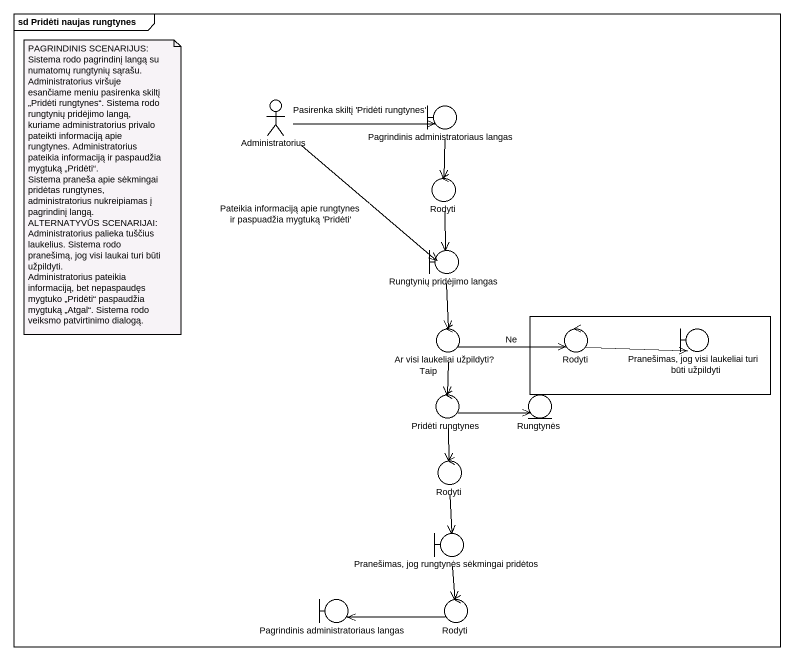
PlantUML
@startuml
mainframe sd Pridėti naujas rungtynes
actor Administratorius
boundary "Pagrindinis administratoriaus langas" as Pagrindinis
control Rodyti
boundary "Rungtynių pridėjimo langas" as Rungtynių_pridėjimo_langas
control "Ar visi laukeliai užpildyti?" as Ar_visi_laukeliai_užpildyti
rectangle " " as rectangle1 {
  control "Rodyti" as Rodyti_2
  boundary "Pranešimas, jog visi laukeliai turi būti užpildyti" as Pranešimas_jog_visi
}
control "Pridėti rungtynes" as Pridėti_rungtynes
entity Rungtynės
control "Rodyti" as Rodyti_3
boundary "Pranešimas, jog rungtynės sėkmingai pridėtos" as Pranešimas_jog_rungtynės
boundary "Pagrindinis administratoriaus langas" as Pagrindinis_2
control "Rodyti" as Rodyti_4
Administratorius -right-> Pagrindinis : Pasirenka skiltį 'Pridėti rungtynes'
Administratorius --> Rungtynių_pridėjimo_langas : Pateikia informaciją apie rungtynes ir paspuadžia mygtuką 'Pridėti'
Pagrindinis --> Rodyti
Rodyti --> Rungtynių_pridėjimo_langas
Rungtynių_pridėjimo_langas --> Ar_visi_laukeliai_užpildyti
Ar_visi_laukeliai_užpildyti -right-> Rodyti_2 : Ne
Ar_visi_laukeliai_užpildyti --> Pridėti_rungtynes : Taip
Rodyti_2 -right-> Pranešimas_jog_visi
Pridėti_rungtynes -right-> Rungtynės
Pridėti_rungtynes --> Rodyti_3
Rodyti_3 --> Pranešimas_jog_rungtynės
Pranešimas_jog_rungtynės --> Rodyti_4
Rodyti_4 -left-> Pagrindinis_2
note as N1
  PAGRINDINIS SCENARIJUS:
  Sistema rodo pagrindinį langą su numatomų rungtynių sąrašu. Administratorius viršuje esančiame meniu pasirenka skiltį „Pridėti rungtynes“. Sistema rodo rungtynių pridėjimo langą, kuriame administratorius privalo pateikti informaciją apie rungtynes. Administratorius pateikia informaciją ir paspaudžia mygtuką „Pridėti“.
  Sistema praneša apie sėkmingai pridėtas rungtynes, administratorius nukreipiamas į pagrindinį langą.
  ALTERNATYVŪS SCENARIJAI:
  Administratorius palieka tuščius laukelius. Sistema rodo pranešimą, jog visi laukai turi būti užpildyti.
  Administratorius pateikia informaciją, bet nepaspaudęs mygtuko „Pridėti“ paspaudžia mygtuką „Atgal“. Sistema rodo veiksmo patvirtinimo dialogą.
end note
@enduml
